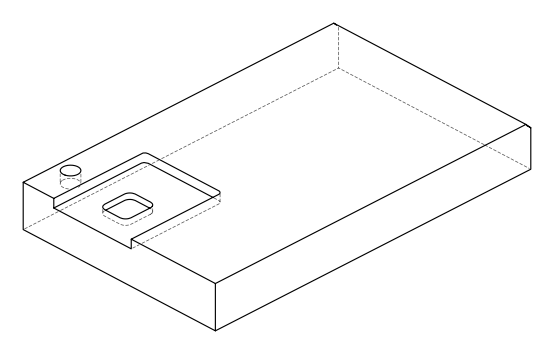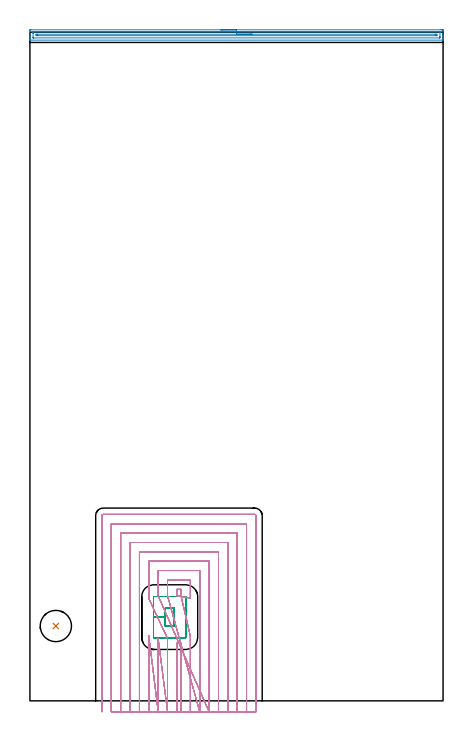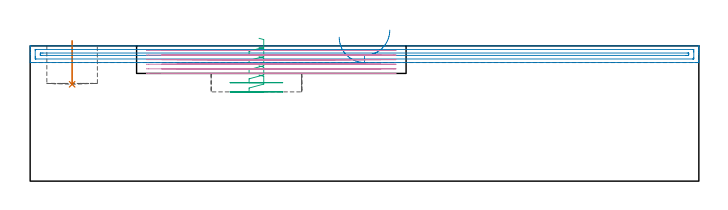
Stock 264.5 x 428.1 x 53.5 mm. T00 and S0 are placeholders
(PLAN: 4 operations, 3 tool changes, 47.5 min)
(1 INDEXABLE_INSERT_DRILL_BLIND_HOLE_FROM_SOLID | STEP1POCKET | NXT0302_011 | 0.07 min | 4693 mm3)
(2 AREA_MILL | FG_CHAMFER_SURFACE | UGT0205_001 | 6.52 min | 5761 mm3)
(3 MILL_RECTANGULAR_POCKET | POCKET_RECTANGULAR_STRAIGHT | UGT0201_133 | Follow Part, ap 3.75, ae 75% | 1.89 min | 26061 mm3)
(4 MILL_SLOT | SLOT_PARTIAL_RECTANGULAR | UGT0201_126 | Follow Part, ap 2, ae 75% | 38.99 min | 127681 mm3)
(TOOL NXT0302_011 | Index. Insert Drill 20mm [880-D2000L25-05] | D20 PA176 FL100 Z2)
(TOOL UGT0205_001 | Chamfer Mill 20 x 3 x 45 deg. | D20 FL50 Z2)
(TOOL UGT0201_133 | Carbide End Mill 15.0 | D15 FL30 Z4)
(TOOL UGT0201_126 | Carbide End Mill 8.0 | D8 FL15 Z4)
(OP 1 INDEXABLE_INSERT_DRILL_BLIND_HOLE_FROM_SOLID)
G17 G21 G94 G90
T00 M6
G54
G17 G0 G90 X16.6 Y47.9 S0 M3
G43 Z63.5 H1
G94 G81 G98 Z38.3 F250. R55.5
G80
M5
M2
(OP 2 AREA_MILL)
G17 G21 G94 G90
T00 M6
G54
G17 G0 G90 X122.25 Y429.6 S1061 M3
G43 Z63.5 H0
Z56.9
G94 G1 X122.288 Z56.028 F250.
X122.402 Z55.164
X122.591 Z54.312
X122.853 Z53.48
X123.187 Z52.674
X123.59 Z51.9
X124.058 Z51.164
X124.59 Z50.472
X125.179 Z49.829
X125.822 Z49.24
X126.514 Z48.708
X127.25 Z48.24
X128.024 Z47.837
X128.83 Z47.503
X129.662 Z47.241
X130.514 Z47.052
X131.378 Z46.938
X132.25 Z46.9
X263.275
X263.894 Y429.597 Z46.903
X264.493 Y429.591 Z46.905
X264.496 Y429.584 Z46.913
X264.5 Y428.98 Z47.516
Y428.694 Z47.803
Y426.3 Z50.194
Y425.727 Z50.77
Y425.407 Z51.09
Y424.833 Z51.663
Y424.513 Z51.982
Y423.873 Z52.627
Y423.444 Z53.056
X264.493 Y423.059 Z53.432
X264.49 Y423.003 Z53.488
X264.34 Y423. Z53.5
X0.16
X0.01 Y423.003 Z53.488
X0.007 Y423.059 Z53.432
X0. Y423.444 Z53.055
Y423.873 Z52.626
Y424.513 Z51.982
Y425.727 Z50.77
Y426.297 Z50.197
X0.001 Y428.98 Z47.516
X0.004 Y429.584 Z46.913
X0.007 Y429.591 Z46.905
X0.606 Y429.6 Z46.9
X132.25
Y428.186 Z48.314
X262.109
X262.208 Y428.184 Z48.316
X262.404 Y428.179 Z48.321
X262.491 Y428.171 Z48.329
X262.495 Y428.142 Z48.358
X262.498 Y428.087 Z48.413
X262.5 Y427.695 Z48.805
Y425.407 Z51.093
X262.499 Y425.016 Z51.484
X262.493 Y424.513 Z51.987
X262.49 Y424.422 Z52.078
X262.306 Y424.416 Z52.084
X262.207 Y424.415 Z52.085
X2.391 Y424.414 Z52.086
X2.292 Y424.416 Z52.084
X2.096 Y424.421 Z52.079
X2.009 Y424.429 Z52.071
X2.005 Y424.458 Z52.042
X2.002 Y424.513 Z51.987
X2. Y424.905 Z51.595
Y427.193 Z49.307
X2.001 Y427.585 Z48.915
X2.007 Y428.087 Z48.413
X2.01 Y428.178 Z48.322
X2.194 Y428.184 Z48.316
X2.293 Y428.185 Z48.315
X132.25 Y428.186 Z48.314
Y426.772 Z49.728
X259.431 Y426.771 Z49.729
X259.854
X260.324 Y426.767 Z49.733
X260.471 Y426.765 Z49.735
X260.49 Y426.476 Z50.024
X260.496 Y426.3 Z50.2
X260.499 Y426.125 Z50.375
X260.495 Y425.948 Z50.552
X260.49 Y425.836 Z50.664
X260.441 Y425.834 Z50.666
X260.324 Y425.831 Z50.669
X259.902 Y425.829 Z50.671
X5.069
X4.646
X4.176 Y425.833 Z50.667
X4.029 Y425.835 Z50.665
X4.01 Y426.124 Z50.376
X4.004 Y426.3 Z50.2
X4.001 Y426.475 Z50.025
X4.006 Y426.652 Z49.848
X4.01 Y426.764 Z49.736
X4.059 Y426.766 Z49.734
X4.176 Y426.769 Z49.731
X4.598 Y426.771 Z49.729
X132.25 Y426.772 Z49.728
X133.122 Z49.766
X133.986 Z49.88
X134.838 Z50.069
X135.67 Z50.332
X136.476 Z50.665
X137.25 Z51.068
X137.986 Z51.537
X138.678 Z52.068
X139.321 Z52.657
X139.91 Z53.301
X140.442 Z53.993
X140.91 Z54.728
X141.313 Z55.502
X141.647 Z56.308
X141.909 Z57.14
X142.098 Z57.992
X142.212 Z58.857
X142.25 Z59.728
G0 Z63.5
M5
M2
(OP 3 MILL_RECTANGULAR_POCKET)
G17 G21 G94 G90
T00 M6
G54
G17 G0 G90 X90.519 Y47.9 S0 M3
G43 Z63.5 H0
Z56.5
G94 G1 X92.4 Z55.996 F250.
Y59.3 Z52.941
X86.6 Z51.387
Y53.6 Z49.86
Y47.9 F500.
X92.4
Y59.3
X86.6
Y53.6
X79.1
Y40.6
G3 X79.3 Y40.4 R0.2
G1 X99.7
G3 X99.9 Y40.6 R0.2
G1 Y66.6
G3 X99.7 Y66.8 R0.2
G1 X79.3
G3 X79.1 Y66.6 R0.2
G1 Y53.6
Y52.6
G0 X90.519 Y47.9 Z52.86
G1 X92.4 Z52.356 F250.
Y59.3 Z49.301
X86.6 Z47.747
Y53.6 Z46.22
Y47.9 F500.
X92.4
Y59.3
X86.6
Y53.6
X79.1
Y40.6
G3 X79.3 Y40.4 R0.2
G1 X99.7
G3 X99.9 Y40.6 R0.2
G1 Y66.6
G3 X99.7 Y66.8 R0.2
G1 X79.3
G3 X79.1 Y66.6 R0.2
G1 Y53.6
Y52.6
G0 X90.519 Y47.9 Z49.22
G1 X92.4 Z48.716 F250.
Y59.3 Z45.661
X86.6 Z44.107
Y53.6 Z42.58
Y47.9 F500.
X92.4
Y59.3
X86.6
Y53.6
X79.1
Y40.6
G3 X79.3 Y40.4 R0.2
G1 X99.7
G3 X99.9 Y40.6 R0.2
G1 Y66.6
G3 X99.7 Y66.8 R0.2
G1 X79.3
G3 X79.1 Y66.6 R0.2
G1 Y53.6
Y52.6
G0 X90.519 Y47.9 Z45.58
G1 X92.4 Z45.076 F250.
Y59.3 Z42.021
X86.6 Z40.467
Y53.6 Z38.94
Y47.9 F500.
X92.4
Y59.3
X86.6
Y53.6
X79.1
Y40.6
G3 X79.3 Y40.4 R0.2
G1 X99.7
G3 X99.9 Y40.6 R0.2
G1 Y66.6
G3 X99.7 Y66.8 R0.2
G1 X79.3
G3 X79.1 Y66.6 R0.2
G1 Y53.6
Y52.6
G0 X90.519 Y47.9 Z41.94
G1 X92.4 Z41.436 F250.
Y59.3 Z38.381
X86.6 Z36.827
Y53.6 Z35.3
Y47.9 F500.
X92.4
Y59.3
X86.6
Y53.6
X79.1
Y40.6
G3 X79.3 Y40.4 R0.2
G1 X99.7
G3 X99.9 Y40.6 R0.2
G1 Y66.6
G3 X99.7 Y66.8 R0.2
G1 X79.3
G3 X79.1 Y66.6 R0.2
G1 Y53.6
Y52.6
G0 Z63.5
M5
M2
(OP 4 MILL_SLOT)
G17 G21 G94 G90
T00 M6
G54
G17 G0 G90 X96.7 Y-7. S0 M3
G43 Z63.5 H0
Z51.683
G94 G1 Y-4. F250.
Y36.9 F500.
X94.1
Y-4.
Y-7. F250.
X102.7
Y-4.
Y38.417 F500.
Y41.417 F250.
X96.7 Y67.3 F500.
Y70.3 F250.
Y71.4
X94.1
Y70.3
Y67.3
X102.7 Y65.775 F500.
Y68.775 F250.
Y77.4 F500.
X88.1
Y70.3
Y67.3 F250.
X108.7 Y-7. F500.
Y-4. F250.
Y83.4 F500.
X82.1
Y70.3
Y67.3 F250.
X114.7 Y-7. F500.
Y-4. F250.
Y89.4 F500.
X76.1
Y68.458
Y65.458 F250.
X88.1 Y39.9 F500.
Y36.9 F250.
Y-4. F500.
Y-7. F250.
X82.1 Y39.9 F500.
Y36.9 F250.
Y-4. F500.
Y-7. F250.
X76.1 Y41.734 F500.
Y38.734 F250.
Y-4. F500.
Y-7. F250.
X120.7
Y-4.
Y95.4 F500.
X70.1
Y-4.
Y-7. F250.
X126.7
Y-4.
Y101.4 F500.
X64.1
Y-4.
Y-7. F250.
X132.7
Y-4.
Y107.4 F500.
X58.1
Y-4.
Y-7. F250.
X138.7
Y-4.
Y113.4 F500.
X52.1
Y-4.
Y-7. F250.
X144.7
Y-4.
Y118.6 F500.
G3 X143.9 Y119.4 R0.8
G1 X46.9
G3 X46.1 Y118.6 R0.8
G1 Y-4.
Y-7. F250.
G0 X96.7 Z49.867
G1 Y-4.
Y36.9 F500.
X94.1
Y-4.
Y-7. F250.
X102.7
Y-4.
Y38.417 F500.
Y41.417 F250.
X96.7 Y67.3 F500.
Y70.3 F250.
Y71.4
X94.1
Y70.3
Y67.3
X102.7 Y65.775 F500.
Y68.775 F250.
Y77.4 F500.
X88.1
Y70.3
Y67.3 F250.
X108.7 Y-7. F500.
Y-4. F250.
Y83.4 F500.
X82.1
Y70.3
Y67.3 F250.
X114.7 Y-7. F500.
Y-4. F250.
Y89.4 F500.
X76.1
Y68.458
Y65.458 F250.
X88.1 Y39.9 F500.
Y36.9 F250.
Y-4. F500.
Y-7. F250.
X82.1 Y39.9 F500.
Y36.9 F250.
Y-4. F500.
Y-7. F250.
X76.1 Y41.734 F500.
Y38.734 F250.
Y-4. F500.
Y-7. F250.
X120.7
Y-4.
Y95.4 F500.
X70.1
Y-4.
Y-7. F250.
X126.7
Y-4.
Y101.4 F500.
X64.1
Y-4.
Y-7. F250.
X132.7
Y-4.
Y107.4 F500.
X58.1
Y-4.
Y-7. F250.
X138.7
Y-4.
Y113.4 F500.
X52.1
Y-4.
Y-7. F250.
X144.7
Y-4.
Y118.6 F500.
G3 X143.9 Y119.4 R0.8
G1 X46.9
G3 X46.1 Y118.6 R0.8
G1 Y-4.
Y-7. F250.
G0 X96.7 Z48.05
G1 Y-4.
Y36.9 F500.
X94.1
Y-4.
Y-7. F250.
X102.7
Y-4.
Y38.417 F500.
Y41.417 F250.
X96.7 Y67.3 F500.
Y70.3 F250.
Y71.4
X94.1
Y70.3
Y67.3
X102.7 Y65.775 F500.
Y68.775 F250.
Y77.4 F500.
X88.1
Y70.3
Y67.3 F250.
X108.7 Y-7. F500.
Y-4. F250.
Y83.4 F500.
X82.1
Y70.3
Y67.3 F250.
X114.7 Y-7. F500.
Y-4. F250.
Y89.4 F500.
X76.1
Y68.458
Y65.458 F250.
X88.1 Y39.9 F500.
Y36.9 F250.
Y-4. F500.
Y-7. F250.
X82.1 Y39.9 F500.
Y36.9 F250.
Y-4. F500.
Y-7. F250.
X76.1 Y41.734 F500.
Y38.734 F250.
Y-4. F500.
Y-7. F250.
X120.7
Y-4.
Y95.4 F500.
X70.1
Y-4.
Y-7. F250.
X126.7
Y-4.
Y101.4 F500.
X64.1
Y-4.
Y-7. F250.
X132.7
Y-4.
Y107.4 F500.
X58.1
Y-4.
Y-7. F250.
X138.7
Y-4.
Y113.4 F500.
X52.1
Y-4.
Y-7. F250.
X144.7
Y-4.
Y118.6 F500.
G3 X143.9 Y119.4 R0.8
G1 X46.9
G3 X46.1 Y118.6 R0.8
G1 Y-4.
Y-7. F250.
G0 X96.7 Z46.233
G1 Y-4.
Y36.9 F500.
X94.1
Y-4.
Y-7. F250.
X102.7
Y-4.
Y38.417 F500.
Y41.417 F250.
X96.7 Y67.3 F500.
Y70.3 F250.
Y71.4
X94.1
Y70.3
Y67.3
X102.7 Y65.775 F500.
Y68.775 F250.
Y77.4 F500.
X88.1
Y70.3
Y67.3 F250.
X108.7 Y-7. F500.
Y-4. F250.
Y83.4 F500.
X82.1
Y70.3
Y67.3 F250.
X114.7 Y-7. F500.
Y-4. F250.
Y89.4 F500.
X76.1
Y68.458
Y65.458 F250.
X88.1 Y39.9 F500.
Y36.9 F250.
Y-4. F500.
Y-7. F250.
X82.1 Y39.9 F500.
Y36.9 F250.
Y-4. F500.
Y-7. F250.
X76.1 Y41.734 F500.
Y38.734 F250.
Y-4. F500.
Y-7. F250.
X120.7
Y-4.
Y95.4 F500.
X70.1
Y-4.
Y-7. F250.
X126.7
Y-4.
Y101.4 F500.
X64.1
Y-4.
Y-7. F250.
X132.7
Y-4.
Y107.4 F500.
X58.1
Y-4.
Y-7. F250.
X138.7
Y-4.
Y113.4 F500.
X52.1
Y-4.
Y-7. F250.
X144.7
Y-4.
Y118.6 F500.
G3 X143.9 Y119.4 R0.8
G1 X46.9
G3 X46.1 Y118.6 R0.8
G1 Y-4.
Y-7. F250.
G0 X96.7 Z44.417
G1 Y-4.
Y36.9 F500.
X94.1
Y-4.
Y-7. F250.
X102.7
Y-4.
Y38.417 F500.
Y41.417 F250.
X96.7 Y67.3 F500.
Y70.3 F250.
Y71.4
X94.1
Y70.3
Y67.3
X102.7 Y65.775 F500.
Y68.775 F250.
Y77.4 F500.
X88.1
Y70.3
Y67.3 F250.
X108.7 Y-7. F500.
Y-4. F250.
Y83.4 F500.
X82.1
Y70.3
Y67.3 F250.
X114.7 Y-7. F500.
Y-4. F250.
Y89.4 F500.
X76.1
Y68.458
Y65.458 F250.
X88.1 Y39.9 F500.
Y36.9 F250.
Y-4. F500.
Y-7. F250.
X82.1 Y39.9 F500.
Y36.9 F250.
Y-4. F500.
Y-7. F250.
X76.1 Y41.734 F500.
Y38.734 F250.
Y-4. F500.
Y-7. F250.
X120.7
Y-4.
Y95.4 F500.
X70.1
Y-4.
Y-7. F250.
X126.7
Y-4.
Y101.4 F500.
X64.1
Y-4.
Y-7. F250.
X132.7
Y-4.
Y107.4 F500.
X58.1
Y-4.
Y-7. F250.
X138.7
Y-4.
Y113.4 F500.
X52.1
Y-4.
Y-7. F250.
X144.7
Y-4.
Y118.6 F500.
G3 X143.9 Y119.4 R0.8
G1 X46.9
G3 X46.1 Y118.6 R0.8
G1 Y-4.
Y-7. F250.
G0 X96.7 Z42.6
G1 Y-4.
Y36.9 F500.
X94.1
Y-4.
Y-7. F250.
X102.7
Y-4.
Y38.417 F500.
Y41.417 F250.
X96.7 Y67.3 F500.
Y70.3 F250.
Y71.4
X94.1
Y70.3
Y67.3
X102.7 Y65.774 F500.
Y68.774 F250.
Y77.4 F500.
X88.1
Y70.3
Y67.3 F250.
X108.7 Y-7. F500.
Y-4. F250.
Y83.4 F500.
X82.1
Y70.3
Y67.3 F250.
X114.7 Y-7. F500.
Y-4. F250.
Y89.4 F500.
X76.1
Y68.458
Y65.458 F250.
X88.1 Y39.9 F500.
Y36.9 F250.
Y-4. F500.
Y-7. F250.
X82.1 Y39.9 F500.
Y36.9 F250.
Y-4. F500.
Y-7. F250.
X76.1 Y41.734 F500.
Y38.734 F250.
Y-4. F500.
Y-7. F250.
X120.7
Y-4.
Y95.4 F500.
X70.1
Y-4.
Y-7. F250.
X126.7
Y-4.
Y101.4 F500.
X64.1
Y-4.
Y-7. F250.
X132.7
Y-4.
Y107.4 F500.
X58.1
Y-4.
Y-7. F250.
X138.7
Y-4.
Y113.4 F500.
X52.1
Y-4.
Y-7. F250.
X144.7
Y-4.
Y118.6 F500.
G3 X143.9 Y119.4 R0.8
G1 X46.9
G3 X46.1 Y118.6 R0.8
G1 Y-4.
Y-7. F250.
G0 Z63.5
M5
M2
